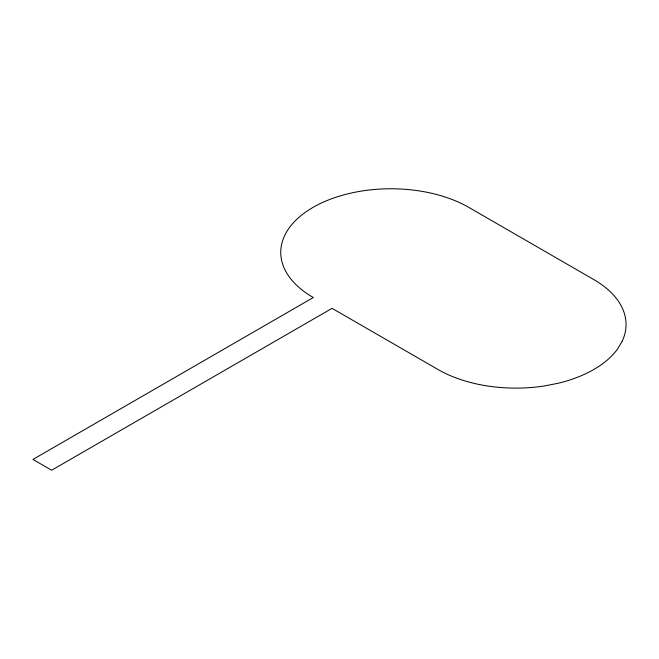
<?xml version="1.0" encoding="UTF-8"?>
<svg xmlns="http://www.w3.org/2000/svg" width="659" height="659" viewBox="0 0 659 659"><rect width="100%" height="100%" fill="white"/><g stroke="black" fill="none" stroke-linecap="round" stroke-linejoin="round"><path stroke-width="0.99" d="M622.294 340.983L617.664 348.866A110.16 63.602 0 0 1 558.049 383.283L544.4 385.96A110.16 63.602 0 0 1 437.996 369.501L332.062 308.338L51.641 470.238L32.95 459.438L313.322 297.514A110.16 63.602 0 0 1 312.852 207.486A110.16 63.602 0 0 1 468.796 207.396L593.784 279.556A110.16 63.602 0 0 1 622.294 340.983"/></g></svg>
